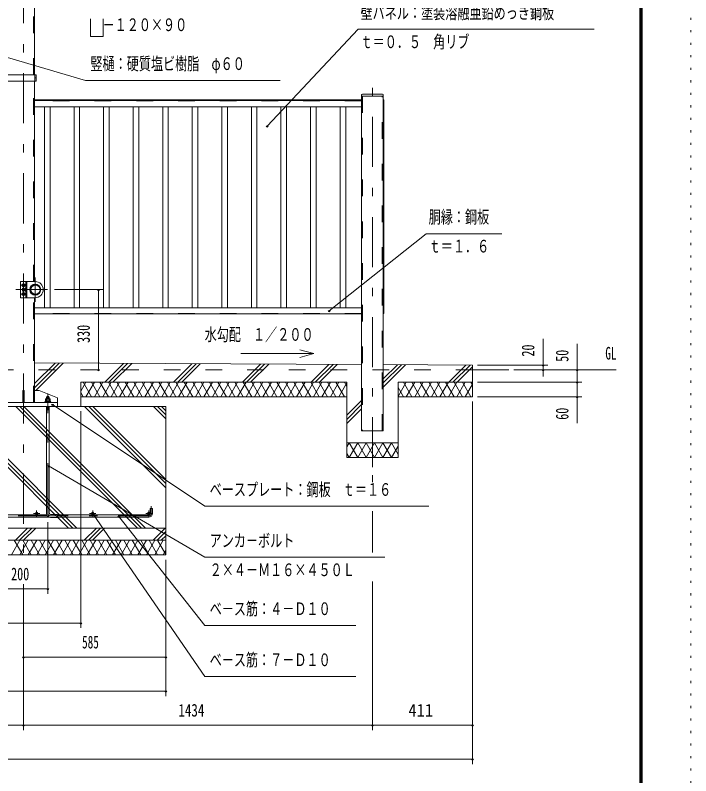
# Model space of a CAD drawing. Units: millimetres, scale not verified. Extents: x -34086 to 34091, y -14700 to 14700.
# Drawn here: x 24374 to 34091, y -4305 to 6636 of the extents above; entities that cross this region are included whole.
import ezdxf
from ezdxf.enums import TextEntityAlignment as Align

# ---------------------------------------------------------------- set-up
doc = ezdxf.new("R2010")
doc.units = ezdxf.units.MM
doc.header["$LTSCALE"] = 60
for name, pattern in [('USER2', [10, 4, -6]), ('USER3', [24, 12, -5, 2, -5]), ('USER4', [3, 0.5, -2.5])]:
    doc.linetypes.add(name, pattern=pattern)
for name, color, linetype, lineweight in [('0-6_2-02BOLD', 7, 'Continuous', 18), ('0-7_2-12HIDDEN', 3, 'USER2', 18), ('0-8_2-22CENTER', 3, 'USER3', 18), ('0-9_2-42THIN', 4, 'Continuous', 18), ('0-A_2-52DIM', 3, 'Continuous', 18), ('0-B_2-62HATCH', 2, 'Continuous', 18), ('0-C_F-F1PAPER', 5, 'Continuous', 18), ('0-D_F-E_J_ADD', 5, 'USER4', 18)]:
    doc.layers.add(name, color=color, linetype=linetype, lineweight=lineweight)
doc.styles.add('ＭＳ ゴシック', font='')
doc.styles.get('ＭＳ ゴシック').set_extended_font_data('MS Gothic')

msp = doc.modelspace()

# ---------------------------------------------------------------- linework, layer by layer
at = {"layer": '0-6_2-02BOLD'}
for p, q in [((24649.18, 7241.41), (24649.18, 5778.4)), ((24654.77, 5778.4), (24654.77, 5687.41)), ((24654.77, 5732.91), (24676.11, 5732.91)), ((24649.17, 5687.41), (24649.17, 2803.4)), ((29356.32, 5470.4), (29668.17, 5470.4)), ((29366.82, 5498.4), (29657.66, 5498.4)), ((29668.17, 5487.9), (29668.17, 657.9)), ((24649.16, 5417.9), (29356.32, 5417.9)), ((29356.32, 5406.7), (24649.16, 5406.7)), ((24649.16, 5319.2), (29356.32, 5319.2)), ((24528.24, 2803.4), (24528.24, 2572.4)), ((24493.24, 2698.01), (24481.01, 2698.01)), ((24481.01, 2677.8), (24493.24, 2677.8)), ((24510.75, 2698.4), (24493.24, 2698.4)), ((24493.24, 2677.4), (24510.75, 2677.4)), ((24528.24, 2698.01), (24512.51, 2698.01)), ((24512.51, 2677.8), (24528.24, 2677.8)), ((24587.04, 2698.4), (24583.2, 2698.4)), ((24583.2, 2677.4), (24587.04, 2677.4)), ((24649.18, 2572.4), (24649.18, 1063.9)), ((24649.17, 2426.8), (29356.32, 2426.8)), ((29356.32, 2337.9), (24649.17, 2337.9)), ((29356.32, 1610.83), (24649.18, 1634.25)), ((30950.74, 1602.9), (29668.17, 1609.28)), ((30950.74, 1532.9), (31475.74, 1532.9)), ((24482.76, 1063.9), (24482.76, 1238.9)), ((24864.25, 1142.98), (24822.25, 1142.98)), ((24826.08, 1114.29), (24826.08, 1082.45)), ((24860.42, 1082.45), (24860.42, 1114.29)), ((24981.68, 1133.9), (24981.68, 1063.9)), ((29144.84, 1147.9), (25315.75, 1147.9)), ((24822.25, 1007.9), (24822.25, -528.6)), ((24832.75, 1082.45), (24843.25, 1071.95)), ((24843.25, 1082.45), (24853.75, 1071.95)), ((24864.25, -528.6), (24864.25, 1007.9)), ((24983.25, 1063.9), (24983.25, 1007.9)), ((24864.25, 960.65), (24822.25, 960.65)), ((29144.84, 482.9), (29879.84, 482.9)), ((24124.85, -584.6), (24861.65, -584.6)), ((24826.08, -549.6), (24160.42, -549.6)), ((24983.25, -549.6), (26295.75, -549.6)), ((26295.75, -584.6), (24983.25, -584.6)), ((26540.75, -742.1), (21290.75, -742.1)), ((21290.75, -917.1), (26540.75, -917.1))]:
    msp.add_line(p, q, dxfattribs=at)
for points in [[(23434.51, 5778.4), (24676.11, 5778.4), (24676.11, 5687.41), (23434.51, 5687.41)], [(29668.27, 657.9), (29356.32, 657.9), (29356.32, 5487.9)], [(29668.17, 5417.9), (29674.99, 5417.9), (29674.99, 2343.5), (29668.17, 2343.5)], [(24661.24, 2803.4), (24451.25, 2803.4), (24451.25, 2572.4), (24661.24, 2572.4)], [(24528.24, 2667.7), (24512.51, 2667.7), (24510.75, 2670.75), (24510.75, 2705.05), (24512.51, 2708.11), (24528.24, 2708.11)], [(29879.84, 1147.9), (30950.74, 1147.9), (30950.74, 1602.9)], [(25315.75, 1007.9), (25315.75, 1357.9), (29144.84, 1357.9), (29144.84, 272.9), (29879.84, 272.9), (29879.84, 1357.9), (30950.74, 1357.9)], [(24482.76, 1238.9), (24503.75, 1238.9), (24503.75, 1063.9)], [(24649.18, 1238.9), (24719.18, 1238.9), (24981.68, 1133.9)], [(24808.9, 1082.45), (24808.9, 1114.29), (24814.38, 1117.45), (24872.12, 1117.45), (24877.6, 1114.29), (24877.6, 1082.45)], [(24864.25, 1117.45), (24864.25, 1142.98), (24857.25, 1149.98), (24829.25, 1149.98), (24822.25, 1142.98), (24822.25, 1117.45)], [(24983.25, 1063.9), (24003.25, 1063.9), (24003.25, 1007.9)], [(24794.25, 1063.9), (24794.25, 1071.95), (24892.25, 1071.95), (24892.25, 1063.9)], [(24880.87, 1071.95), (24880.87, 1082.45), (24805.63, 1082.45), (24805.63, 1071.95)], [(24881.76, -588.1), (24983.25, -588.1), (24983.25, -546.1), (24881.76, -546.1)], [(26313.25, -532.1), (26313.25, -462.1), (26348.26, -462.1), (26348.26, -532.1)]]:
    msp.add_lwpolyline(points, dxfattribs=at)
for points in [[(24493.24, 2730.69), (24475.74, 2740.8), (24475.74, 2761.01), (24493.24, 2771.11), (24510.75, 2761.01), (24510.75, 2740.8)], [(24475.74, 2614.8), (24493.24, 2604.69), (24510.75, 2614.8), (24510.75, 2635), (24493.24, 2645.11), (24475.74, 2635)], [(24481.01, 2667.7), (24493.24, 2667.7), (24493.24, 2708.11), (24481.01, 2708.11), (24479.24, 2705.05), (24479.24, 2670.75)], [(24587.04, 2677.41), (24587.04, 2698.4), (24590.54, 2694.9), (24590.54, 2680.9)], [(26540.75, -1127.1), (26540.75, 1007.9), (21290.75, 1007.9), (21290.75, -1127.1)]]:
    msp.add_lwpolyline(points, close=True, dxfattribs=at)
for centre, radius in [((24493.24, 2750.9), 21.88), ((24493.24, 2750.9), 17.15), ((24661.24, 2687.9), 78.75), ((24665.27, 2687.9), 74.72), ((24665.27, 2687.9), 66.67), ((24493.24, 2624.9), 21.88), ((24493.24, 2624.9), 17.15), ((24682.26, -532.1), 17.5), ((25489, -532.1), 17.5), ((26295.75, -532.1), 17.5)]:
    msp.add_circle(centre, radius, dxfattribs=at)
for centre, radius, start, end in [((29366.82, 5487.9), 10.5, 90, 180), ((29657.66, 5487.9), 10.5, 0, 90), ((24661.24, 2687.9), 115.5, 270, 90), ((24509.02, 2687.91), 29.79, 160.17088, 199.83133), ((24487.35, 2703.06), 8.11, 180, 218.54623), ((24487.36, 2672.75), 8.11, 141.46857, 180), ((24540.52, 2687.9), 29.79, 160.16867, 199.82912), ((24518.85, 2703.06), 8.11, 180, 218.53143), ((24518.85, 2672.75), 8.11, 141.45377, 180), ((24817.49, 1104.21), 13.24, 49.57011, 90), ((24843.25, 1069.23), 48.23, 69.13594, 110.86407), ((24869.02, 1104.21), 13.24, 90, 130.4299), ((24881.76, -528.6), 59.5, 180, 270), ((24881.76, -528.6), 17.5, 180, 270), ((26295.75, -532.1), 52.5, 270, 0)]:
    msp.add_arc(centre, radius, start, end, dxfattribs=at)
at = {"layer": '0-7_2-12HIDDEN'}
for p, q in [((24634.48, 5778.4), (24634.48, 7241.41)), ((24634.47, 2803.4), (24634.47, 5687.41)), ((29371.02, 5470.4), (29371.02, 657.9)), ((29653.48, 657.9), (29653.48, 5470.4)), ((24649.16, 5412.3), (29356.32, 5412.3)), ((29356.32, 5402.5), (24649.16, 5402.5)), ((29670.79, 5417.9), (29670.79, 2343.5)), ((24539.45, 2572.4), (24539.45, 2803.4)), ((24634.48, 1063.9), (24634.48, 2572.4)), ((29356.32, 2343.5), (24649.17, 2343.5)), ((30950.74, 1532.9), (16880.74, 1532.9))]:
    msp.add_line(p, q, dxfattribs=at)
at = {"layer": '0-8_2-22CENTER'}
for p, q in [((24493.25, 7241.41), (24493.25, -1281.07)), ((29512.25, 132.9), (29512.25, 5775.85)), ((24661.24, 2512.9), (24661.24, 2862.9)), ((24537, 2750.9), (24449.49, 2750.9)), ((24381.25, 2687.9), (24836.24, 2687.9)), ((24447.2, 2624.9), (24537, 2624.9)), ((24843.25, -528.6), (24843.25, 1191.98)), ((26330.76, -532.1), (26330.76, -427.1)), ((24727.75, -532.1), (24636.75, -532.1)), ((24682.26, -577.6), (24682.26, -486.6)), ((25534.5, -532.1), (25443.5, -532.1)), ((25489, -577.6), (25489, -486.6)), ((26341.25, -532.1), (26250.25, -532.1)), ((26295.75, -577.6), (26295.75, -486.6)), ((21535.76, -567.1), (26295.75, -567.1))]:
    msp.add_line(p, q, dxfattribs=at)
for centre, radius, start, end in [((24881.76, -528.6), 38.5, 180, 270), ((26295.75, -532.1), 35, 270, 0)]:
    msp.add_arc(centre, radius, start, end, dxfattribs=at)
at = {"layer": '0-9_2-42THIN'}
for p, q in [((24794.24, 5319.2), (24794.24, 2426.8)), ((24874.74, 2426.8), (24874.74, 5319.2)), ((25219.49, 5319.2), (25219.49, 2426.8)), ((25299.99, 2426.8), (25299.99, 5319.2)), ((25644.74, 5319.2), (25644.74, 2426.8)), ((25725.24, 2426.8), (25725.24, 5319.2)), ((26069.99, 5319.2), (26069.99, 2426.8)), ((26150.49, 2426.8), (26150.49, 5319.2)), ((26495.24, 5319.2), (26495.24, 2426.8)), ((26575.75, 2426.8), (26575.75, 5319.2)), ((26920.49, 5319.2), (26920.49, 2426.8)), ((27001, 2426.8), (27001, 5319.2)), ((27345.74, 5319.2), (27345.74, 2426.8)), ((27426.25, 2426.8), (27426.25, 5319.2)), ((27770.99, 5319.2), (27770.99, 2426.8)), ((27851.49, 2426.8), (27851.49, 5319.2)), ((28196.24, 5319.2), (28196.24, 2426.8)), ((28276.75, 2426.8), (28276.75, 5319.2)), ((28621.49, 5319.2), (28621.49, 2426.8)), ((28702, 2426.8), (28702, 5319.2)), ((29046.74, 5319.2), (29046.74, 2426.8)), ((29127.25, 2426.8), (29127.25, 5319.2)), ((24493.24, 2695.6), (24510.75, 2695.6)), ((24510.75, 2680.2), (24493.24, 2680.2)), ((24589.84, 2695.6), (24582.86, 2695.6)), ((24582.86, 2680.2), (24589.84, 2680.2)), ((24827.5, 1148.23), (24827.5, 1117.45)), ((24859, 1117.45), (24859, 1148.23))]:
    msp.add_line(p, q, dxfattribs=at)
for points in [[(24822.25, 951.56), (24827.5, 960.65), (24827.5, 1007.9)], [(24859, 1007.9), (24859, 960.65), (24864.25, 951.56)]]:
    msp.add_lwpolyline(points, dxfattribs=at)
at = {"layer": '0-A_2-52DIM'}
for p, q in [((29305.75, 6432.9), (27998.81, 5038.52)), ((32700.74, 6432.9), (29305.75, 6432.9)), ((28012.81, 5038.52), (27984.81, 5038.52)), ((28890.91, 2381.95), (30285.75, 3492.9)), ((30285.75, 3492.91), (31370.75, 3492.91)), ((24941.24, 2687.9), (25641.24, 2687.9)), ((25585.24, 2687.9), (25557.24, 2687.9)), ((25571.24, 2687.9), (25571.24, 1532.9)), ((28904.91, 2381.95), (28876.91, 2381.95)), ((31965.74, 1438.97), (31965.74, 1980.9)), ((32455.75, 1910.9), (32455.75, 769.9)), ((28465.64, 1713.33), (28668.49, 1767.69)), ((25585.24, 1532.9), (25557.24, 1532.9)), ((31020.75, 1602.9), (32035.75, 1602.9)), ((33015.75, 1532.9), (31545.75, 1532.9)), ((31979.74, 1602.9), (31951.74, 1602.9)), ((31979.74, 1532.9), (31951.74, 1532.9)), ((32469.75, 1532.9), (32441.75, 1532.9)), ((32525.74, 1357.9), (31020.75, 1357.9)), ((32469.75, 1357.9), (32441.75, 1357.9)), ((31020.75, 1147.9), (32525.74, 1147.9)), ((32469.75, 1147.9), (32441.75, 1147.9)), ((24925.15, 1034.8), (24897.15, 1034.8)), ((30950.75, -4137.1), (30950.75, 1077.9)), ((25315.75, -2177.1), (25315.75, 937.9)), ((24868.54, 154.53), (24840.54, 154.53)), ((27100.75, -1162.1), (24854.54, 154.53)), ((29512.25, -82.54), (29512.25, 20.87)), ((25508.45, -539.65), (25480.45, -539.65)), ((27100.75, -2877.1), (25494.45, -539.65)), ((29512.25, -1092.1), (29512.25, -496.78)), ((25877.93, -575.3), (25849.93, -575.3)), ((25863.93, -575.3), (27100.75, -2142.1)), ((24843.25, -1687.1), (24843.25, -658.44)), ((26540.75, -3157.1), (26540.75, -1197.1)), ((27100.75, -1162.1), (29690.75, -1162.1)), ((29512.25, -1512.1), (29512.25, -3647.1)), ((24143.25, -1617.1), (24843.25, -1617.1)), ((24493.25, -1547.1), (24493.25, -3647.1)), ((24857.25, -1617.1), (24829.25, -1617.1)), ((22515.75, -2107.1), (25315.75, -2107.1)), ((25329.75, -2107.1), (25301.75, -2107.1)), ((27100.75, -2142.1), (29270.74, -2142.1)), ((24507.25, -2597.1), (24479.25, -2597.1)), ((24493.25, -2597.1), (26540.75, -2597.1)), ((26554.75, -2597.1), (26526.75, -2597.1)), ((29270.74, -2877.1), (27100.75, -2877.1)), ((21290.75, -3087.1), (26540.75, -3087.1)), ((26554.75, -3087.1), (26526.75, -3087.1)), ((30950.75, -3577.1), (16880.76, -3577.1)), ((24507.25, -3577.1), (24479.25, -3577.1)), ((29526.25, -3577.1), (29498.25, -3577.1)), ((30964.75, -3577.1), (30936.75, -3577.1)), ((16880.76, -4067.1), (30950.75, -4067.1)), ((30964.75, -4067.1), (30936.75, -4067.1))]:
    msp.add_line(p, q, dxfattribs=at)
for points in [[(25455.74, 6585.42), (25455.74, 6327.9), (25640.05, 6327.9), (25640.05, 6585.42)], [(28185.75, 5697.9), (25385.74, 5697.9), (23381.61, 6288.17)], [(27618.49, 1767.69), (28668.49, 1767.69), (28465.64, 1822.04)], [(24911.15, 1034.8), (27100.75, -427.1), (30320.75, -427.1)]]:
    msp.add_lwpolyline(points, dxfattribs=at)
for centre in [(27998.81, 5038.52), (25571.24, 2687.9), (28890.91, 2381.95), (25571.24, 1532.9), (31965.74, 1602.9), (31965.74, 1532.9), (32455.75, 1532.9), (32455.75, 1357.9), (32455.75, 1147.9), (24911.15, 1034.8), (24854.54, 154.53), (25494.45, -539.65), (25863.93, -575.3), (24843.25, -1617.1), (25315.75, -2107.1), (24493.25, -2597.1), (26540.75, -2597.1), (26540.75, -3087.1), (24493.25, -3577.1), (29512.25, -3577.1), (30950.75, -3577.1), (30950.75, -4067.1)]:
    msp.add_arc(centre, 14, 180, 0, dxfattribs=at)
at = {"layer": '0-B_2-62HATCH'}
for p, q in [((24649.18, 1335.78), (24946.17, 1632.78)), ((25005.28, 1632.48), (24649.18, 1276.38)), ((24671.09, 1238.9), (25064.38, 1632.19)), ((25931.23, 1627.88), (25661.25, 1357.9)), ((25990.32, 1627.58), (25720.64, 1357.9)), ((25780.04, 1357.9), (26049.43, 1627.29)), ((26651.2, 1357.9), (26916.27, 1622.97)), ((26710.6, 1357.9), (26975.38, 1622.68)), ((27034.48, 1622.39), (26770, 1357.9)), ((27641.15, 1357.9), (27901.32, 1618.07)), ((27960.42, 1617.78), (27700.54, 1357.9)), ((28019.53, 1617.49), (27759.94, 1357.9)), ((28631.1, 1357.9), (28886.37, 1613.17)), ((28945.47, 1612.88), (28690.5, 1357.9)), ((28749.9, 1357.9), (29004.57, 1612.59)), ((29668.17, 1405.03), (29871.42, 1608.27)), ((29930.52, 1607.98), (29668.17, 1345.63)), ((29668.17, 1286.23), (29989.63, 1607.68)), ((30611, 1357.9), (30856.46, 1603.37)), ((30915.57, 1603.08), (30670.4, 1357.9)), ((30729.79, 1357.9), (30950.74, 1578.86)), ((25390.87, 1357.9), (25315.75, 1227.79)), ((25471.7, 1147.9), (25350.45, 1357.9)), ((25390.87, 1147.9), (25512.11, 1357.9)), ((25471.7, 1357.9), (25592.94, 1147.9)), ((25633.36, 1357.9), (25512.11, 1147.9)), ((25714.19, 1147.9), (25592.94, 1357.9)), ((25633.36, 1147.9), (25754.6, 1357.9)), ((25714.19, 1357.9), (25835.43, 1147.9)), ((25875.84, 1357.9), (25754.6, 1147.9)), ((25956.67, 1147.9), (25835.43, 1357.9)), ((25875.84, 1147.9), (25997.08, 1357.9)), ((25956.67, 1357.9), (26077.91, 1147.9)), ((26118.33, 1357.9), (25997.08, 1147.9)), ((26199.16, 1147.9), (26077.92, 1357.9)), ((26118.33, 1147.9), (26239.57, 1357.9)), ((26199.16, 1357.9), (26320.4, 1147.9)), ((26360.82, 1357.9), (26239.57, 1147.9)), ((26441.65, 1147.9), (26320.41, 1357.9)), ((26360.82, 1147.9), (26482.06, 1357.9)), ((26441.65, 1357.9), (26562.89, 1147.9)), ((26603.3, 1357.9), (26482.07, 1147.9)), ((26684.13, 1147.9), (26562.89, 1357.9)), ((26603.3, 1147.9), (26724.55, 1357.9)), ((26805.38, 1147.9), (26684.13, 1357.9)), ((26845.79, 1357.9), (26724.55, 1147.9)), ((26805.38, 1357.9), (26926.62, 1147.9)), ((26967.04, 1357.9), (26845.79, 1147.9)), ((27047.87, 1147.9), (26926.62, 1357.9)), ((26967.04, 1147.9), (27088.28, 1357.9)), ((27047.87, 1357.9), (27169.11, 1147.9)), ((27209.52, 1357.9), (27088.29, 1147.9)), ((27290.35, 1147.9), (27169.11, 1357.9)), ((27209.52, 1147.9), (27330.76, 1357.9)), ((27290.35, 1357.9), (27411.59, 1147.9)), ((27452.01, 1357.9), (27330.76, 1147.9)), ((27532.84, 1147.9), (27411.59, 1357.9)), ((27452.01, 1147.9), (27573.25, 1357.9)), ((27532.84, 1357.9), (27654.08, 1147.9)), ((27694.5, 1357.9), (27573.25, 1147.9)), ((27775.33, 1147.9), (27654.09, 1357.9)), ((27694.5, 1147.9), (27815.74, 1357.9)), ((27775.33, 1357.9), (27896.57, 1147.9)), ((27936.98, 1357.9), (27815.75, 1147.9)), ((28017.81, 1147.9), (27896.57, 1357.9)), ((27936.98, 1147.9), (28058.23, 1357.9)), ((28017.81, 1357.9), (28139.06, 1147.9)), ((28179.47, 1357.9), (28058.23, 1147.9)), ((28260.3, 1147.9), (28139.06, 1357.9)), ((28179.47, 1147.9), (28300.72, 1357.9)), ((28260.3, 1357.9), (28381.55, 1147.9)), ((28421.96, 1357.9), (28300.72, 1147.9)), ((28502.79, 1147.9), (28381.55, 1357.9)), ((28421.96, 1147.9), (28543.2, 1357.9)), ((28502.79, 1357.9), (28624.03, 1147.9)), ((28664.44, 1357.9), (28543.2, 1147.9)), ((28745.27, 1147.9), (28624.03, 1357.9)), ((28664.44, 1147.9), (28785.69, 1357.9)), ((28866.52, 1147.9), (28745.28, 1357.9)), ((28906.93, 1357.9), (28785.69, 1147.9)), ((28866.52, 1357.9), (28987.77, 1147.9)), ((29028.18, 1357.9), (28906.94, 1147.9)), ((29109.01, 1147.9), (28987.77, 1357.9)), ((29028.18, 1147.9), (29144.84, 1349.97)), ((29109.01, 1357.9), (29144.84, 1295.84)), ((29998.12, 1357.9), (29879.84, 1153.03)), ((30078.96, 1147.9), (29957.71, 1357.9)), ((29998.13, 1147.9), (30119.37, 1357.9)), ((30078.96, 1357.9), (30200.2, 1147.9)), ((30240.61, 1357.9), (30119.37, 1147.9)), ((30321.45, 1147.9), (30200.2, 1357.9)), ((30240.62, 1147.9), (30361.86, 1357.9)), ((30321.45, 1357.9), (30442.69, 1147.9)), ((30483.11, 1357.9), (30361.86, 1147.9)), ((30563.93, 1147.9), (30442.69, 1357.9)), ((30483.11, 1147.9), (30604.34, 1357.9)), ((30685.17, 1147.9), (30563.93, 1357.9)), ((30725.59, 1357.9), (30604.34, 1147.9)), ((30685.17, 1357.9), (30806.42, 1147.9)), ((30846.83, 1357.9), (30725.59, 1147.9)), ((30927.66, 1147.9), (30806.42, 1357.9)), ((30846.83, 1147.9), (30950.74, 1327.88)), ((30950.74, 1317.92), (30927.67, 1357.9)), ((25315.75, 1208.02), (25350.45, 1147.9)), ((29879.84, 1282.78), (29957.71, 1147.9)), ((23391.41, 1007.9), (25141.4, -742.1)), ((25200.8, -742.1), (23450.79, 1007.9)), ((23510.19, 1007.9), (25260.2, -742.1)), ((26131.35, -742.1), (24381.35, 1007.9)), ((24440.75, 1007.9), (26190.74, -742.1)), ((26250.14, -742.1), (24500.15, 1007.9)), ((25315.75, 1012.4), (25311.26, 1007.9)), ((25371.3, 1007.9), (26540.75, -161.55)), ((26540.75, -102.15), (25430.69, 1007.9)), ((25490.09, 1007.9), (26540.75, -42.75)), ((26361.25, 1007.9), (26540.75, 828.4)), ((26540.75, 887.8), (26420.65, 1007.9)), ((26480.05, 1007.9), (26540.75, 947.2)), ((29356.32, 1093.18), (29144.84, 881.71)), ((29144.84, 822.3), (29356.32, 1033.78)), ((29356.32, 974.38), (29144.84, 762.9)), ((29178.32, 482.9), (29144.84, 424.9)), ((29299.56, 272.9), (29178.32, 482.9)), ((29178.32, 272.9), (29299.56, 482.9)), ((29420.81, 482.9), (29299.56, 272.9)), ((29542.06, 272.9), (29420.81, 482.9)), ((29144.84, 330.89), (29178.32, 272.9)), ((24376.21, -917.1), (24551.2, -742.1)), ((24610.6, -742.1), (24435.6, -917.1)), ((24494.99, -917.1), (24670, -742.1)), ((25366.15, -917.1), (25541.15, -742.1)), ((25425.55, -917.1), (25600.55, -742.1)), ((25659.94, -742.1), (25484.95, -917.1)), ((26531.1, -742.1), (26356.1, -917.1)), ((26540.75, -791.85), (26415.5, -917.1)), ((26474.89, -917.1), (26540.75, -851.24)), ((24441.13, -917.1), (24319.88, -1127.1)), ((24360.3, -917.1), (24481.55, -1127.1)), ((24441.13, -1127.1), (24562.38, -917.1)), ((24602.79, -1127.1), (24481.55, -917.1)), ((24683.62, -917.1), (24562.38, -1127.1)), ((24602.79, -917.1), (24724.04, -1127.1)), ((24683.62, -1127.1), (24804.87, -917.1)), ((24845.27, -1127.1), (24724.04, -917.1)), ((24926.1, -917.1), (24804.87, -1127.1)), ((24845.27, -917.1), (24966.52, -1127.1)), ((24926.1, -1127.1), (25047.35, -917.1)), ((25087.76, -1127.1), (24966.52, -917.1)), ((25168.59, -917.1), (25047.35, -1127.1)), ((25087.76, -917.1), (25209.01, -1127.1)), ((25168.59, -1127.1), (25289.84, -917.1)), ((25209.01, -917.1), (25330.26, -1127.1)), ((25289.84, -1127.1), (25411.08, -917.1)), ((25451.5, -1127.1), (25330.25, -917.1)), ((25532.32, -917.1), (25411.08, -1127.1)), ((25572.73, -1127.1), (25451.5, -917.1)), ((25653.56, -917.1), (25532.32, -1127.1)), ((25572.73, -917.1), (25693.98, -1127.1)), ((25653.56, -1127.1), (25774.81, -917.1)), ((25815.23, -1127.1), (25693.98, -917.1)), ((25896.06, -917.1), (25774.81, -1127.1)), ((25815.23, -917.1), (25936.47, -1127.1)), ((25896.06, -1127.1), (26017.3, -917.1)), ((26057.72, -1127.1), (25936.47, -917.1)), ((26138.55, -917.1), (26017.3, -1127.1)), ((26057.72, -917.1), (26178.95, -1127.1)), ((26138.55, -1127.1), (26259.78, -917.1)), ((26300.2, -1127.1), (26178.95, -917.1)), ((26381.03, -917.1), (26259.78, -1127.1)), ((26300.2, -917.1), (26421.44, -1127.1)), ((26381.03, -1127.1), (26502.27, -917.1)), ((26421.44, -917.1), (26540.75, -1123.74)), ((26502.27, -1127.1), (26540.75, -1060.45))]:
    msp.add_line(p, q, dxfattribs=at)
for points in [[(29299.56, 482.9), (29420.81, 272.9), (29542.06, 482.9), (29663.29, 272.9), (29784.54, 482.9), (29879.84, 317.83)], [(29879.84, 437.98), (29784.54, 272.9), (29663.29, 482.9), (29542.06, 272.9)]]:
    msp.add_lwpolyline(points, dxfattribs=at)
at = {"layer": '0-C_F-F1PAPER'}
for points in [[(33390.86, -14000), (33390.86, 14140), (-6789.13, 14140), (-6789.13, -14000)], [(33387.36, -13996.5), (33387.36, 14136.5), (-6785.63, 14136.5), (-6785.63, -13996.5)], [(33383.86, -13993), (-6782.13, -13993), (-6782.13, 14133), (33383.86, 14133)], [(33380.36, -13989.5), (33380.36, 14129.5), (-6778.63, 14129.5), (-6778.63, -13989.5)], [(33376.86, -13986), (-6775.13, -13986), (-6775.13, 14126), (33376.86, 14126)], [(33373.36, -13982.5), (33373.36, 14122.5), (-6771.63, 14122.5), (-6771.63, -13982.5)], [(33369.86, -13979), (-6768.13, -13979), (-6768.13, 14119), (33369.86, 14119)], [(33366.37, -13975.5), (33366.37, 14115.5), (-6764.63, 14115.5), (-6764.63, -13975.5)], [(33362.86, -13972), (33362.86, 14112), (-6761.13, 14112), (-6761.13, -13972)], [(33359.36, -13968.5), (33359.36, 14108.5), (-6757.63, 14108.5), (-6757.63, -13968.5)], [(33355.86, -13965), (-6754.13, -13965), (-6754.13, 14105), (33355.86, 14105)]]:
    msp.add_lwpolyline(points, close=True, dxfattribs=at)
at = {"layer": '0-D_F-E_J_ADD'}
msp.add_lwpolyline([(34090.87, -14700), (-7489.13, -14700), (-7489.13, 14700), (34090.87, 14700)], close=True, dxfattribs=at)

# ---------------------------------------------------------------- texts
at = {"layer": '0-A_2-52DIM', "color": 7, "style": 'ＭＳ ゴシック'}
for s, width, p in [('壁パネル：塗装溶融亜鉛めっき鋼板', 0.7, (29340.75, 6527.78)), ('\u3000－１２０×９０', 0.7, (25455.74, 6352.77)), ('ｔ＝０．５\u3000角リブ', 0.7, (29340.75, 6107.78)), ('竪樋：硬質塩ビ樹脂\u3000φ６０', 0.7, (25455.74, 5792.78)), ('胴縁：鋼板', 0.7, (30320.75, 3587.78)), ('ｔ＝１．６', 0.7, (30320.75, 3167.78)), ('水勾配\u3000１／２００', 0.7, (27098.34, 1897.56)), ('GL', 0.65, (32861.74, 1627.77)), ('ベースプレート：鋼板\u3000ｔ＝１６', 0.7, (27170.75, -332.23)), ('アンカ－ボルト', 0.7, (27170.75, -1067.22)), ('200', 0.7, (24315.08, -1547.1)), ('２×４－Ｍ１６×４５０Ｌ', 0.7, (27170.75, -1487.22)), ('ベ－ス筋：４－Ｄ１０', 0.7, (27170.74, -2047.23)), ('585', 0.65, (25335.15, -2527.1)), ('ベ－ス筋：７－Ｄ１０', 0.7, (27170.74, -2782.22)), ('1434', 0.75, (26722.02, -3507.1)), ('411', 0.95, (30030.99, -3507.1))]:
    msp.add_text(s, height=182.3, dxfattribs=dict(at, width=width)).set_placement(p, align=Align.BOTTOM_LEFT)
at = {"layer": '0-A_2-52DIM', "color": 7, "style": 'ＭＳ ゴシック', "width": 0.7}
for s, p in [('330', (25501.25, 1921.65)), ('20', (31895.74, 1725.65)), ('50', (32385.75, 1649.5)), ('60', (32385.75, 815.94))]:
    msp.add_text(s, height=182.3, rotation=90, dxfattribs=at).set_placement(p, align=Align.BOTTOM_LEFT)

doc.saveas('drawing.dxf')
